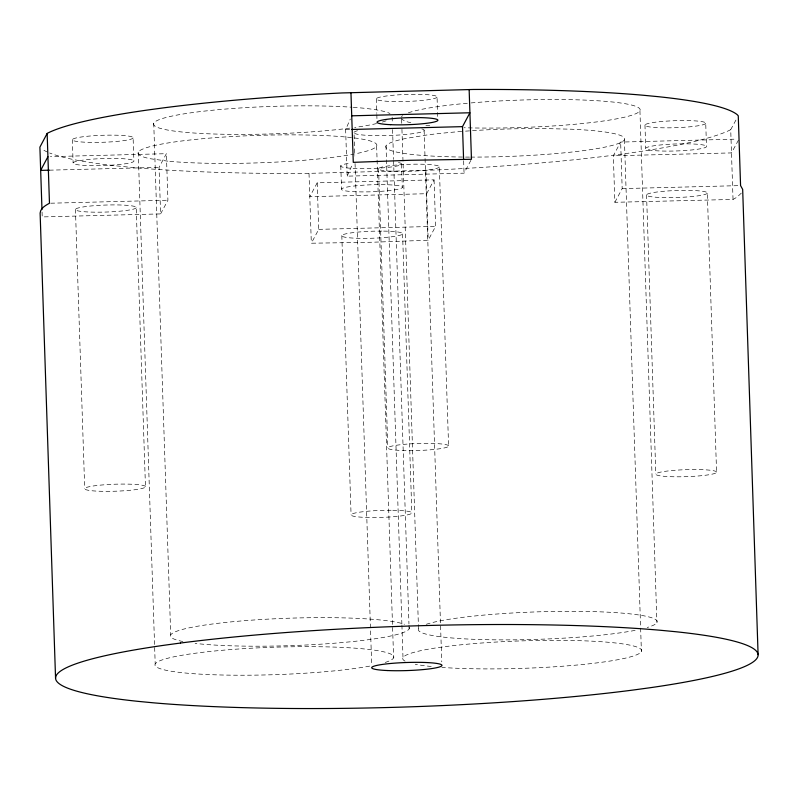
<?xml version="1.0" encoding="UTF-8"?>
<svg xmlns="http://www.w3.org/2000/svg" width="798" height="798" viewBox="0 0 798 798"><rect width="100%" height="100%" fill="white"/><g stroke="black" fill="none" stroke-linecap="round" stroke-linejoin="round"><path stroke-width="0.6" stroke-dasharray="3.99 2.99" d="M470.89 160.358L464.047 173.166L347.18 176.149L345.634 129.625L350.322 119.002M347.18 176.149L352.806 163.41M42.055 212.029L42.214 216.926L160.607 213.904L159.061 167.371L166.373 153.685L50.394 156.647M160.607 213.904L167.919 200.218L166.373 153.685M317.205 182.822L309.784 196.697L426.661 193.705L434.072 179.839L317.205 182.822L318.741 229.355L311.33 243.22L372.526 242.233L428.197 240.228L435.608 226.363L434.072 179.839M741.332 193.106L737.043 197.156L733.033 199.44L614.869 202.303L613.323 155.78L620.645 142.084L736.534 139.131M614.869 202.303L622.181 188.617L620.645 142.084M733.033 199.44L730.719 129.655L737.093 117.934M738.449 140.129L731.487 152.917L613.323 155.78M730.719 129.655L730.11 129.994A351.479 40.399 -1.9 0 1 631.876 152.727L615.448 154.962A351.479 40.399 -1.9 0 1 436.277 169.974L304.816 173.465A351.479 40.399 -1.9 0 1 135.201 167.71L120.458 166.303A351.479 40.399 -1.9 0 1 49.636 152.987M345.634 129.625L350.611 129.495M49.396 170.173L159.061 167.371M50.703 203.211L167.919 200.218M622.181 188.617L739.327 185.625M318.741 229.355L435.608 226.363M705.731 123.421A30.464 3.501 -1.9 0 1 658.51 127.67A30.464 3.501 -1.9 0 1 661.801 121.505A30.464 3.501 -1.9 0 1 705.731 123.421L706.509 146.682A30.464 3.501 -1.9 0 1 659.278 150.932A30.464 3.501 -1.9 0 1 662.579 144.767A30.464 3.501 -1.9 0 1 706.509 146.682M707.327 193.226A30.464 3.501 -1.9 0 1 660.096 197.475A30.464 3.501 -1.9 0 1 663.397 191.311A30.464 3.501 -1.9 0 1 707.327 193.226L716.584 472.396A30.464 3.501 -1.9 0 1 669.362 476.635A30.464 3.501 -1.9 0 1 672.654 470.481A30.464 3.501 -1.9 0 1 716.584 472.396M644.964 124.977L645.732 148.238M646.55 194.782L655.816 473.942M639.936 110.752L656.914 622.55M624.425 139.77L641.402 651.567M463.638 160.927L464.047 173.166M437.055 97.176A30.464 3.501 -1.9 0 1 389.833 101.416A30.464 3.501 -1.9 0 1 393.125 95.251A30.464 3.501 -1.9 0 1 437.055 97.176L437.743 117.984M439.339 167.051A30.464 3.501 -1.9 0 1 392.117 171.291A30.464 3.501 -1.9 0 1 395.409 165.126A30.464 3.501 -1.9 0 1 439.339 167.051L448.596 446.212A30.464 3.501 -1.9 0 1 401.374 450.461A30.464 3.501 -1.9 0 1 404.666 444.296A30.464 3.501 -1.9 0 1 448.596 446.212M425.883 170.443L428.197 240.228M424.137 130.573L441.763 661.901M401.613 119.331L401.773 124.308M401.943 129.286L418.511 628.634M401.544 164.228L402.312 187.49A30.464 3.501 -1.9 0 1 355.09 191.739A30.464 3.501 -1.9 0 1 358.382 185.575A30.464 3.501 -1.9 0 1 402.312 187.49M402.581 233.954L411.848 513.124M392.137 117.077L392.347 123.301M392.556 129.525L393.544 159.42M393.584 160.657L408.955 623.896M408.995 625.143L409.115 628.874M386.023 145.854L401.883 624.036M401.923 625.283L403 657.662M376.287 98.723L376.776 113.416M376.816 114.643L376.975 119.54M378.571 168.597L387.828 447.768M376.626 146.094L393.604 657.901M354.103 134.852L354.801 156.009M355.05 163.47L371.688 664.943M340.766 165.775L341.544 189.036M341.813 235.51L351.07 514.67M309.016 173.435L311.33 243.22M153.735 123.161L170.712 634.969M138.224 152.189L155.201 663.986M136.209 207.779A30.464 3.501 -1.9 0 1 88.987 212.019A30.464 3.501 -1.9 0 1 92.279 205.854A30.464 3.501 -1.9 0 1 136.209 207.779L145.475 486.94A30.464 3.501 -1.9 0 1 98.244 491.189A30.464 3.501 -1.9 0 1 101.546 485.024A30.464 3.501 -1.9 0 1 145.475 486.94M133.116 138.004A30.464 3.501 -1.9 0 1 85.895 142.244A30.464 3.501 -1.9 0 1 89.186 136.089A30.464 3.501 -1.9 0 1 133.116 138.004L133.894 161.266A30.464 3.501 -1.9 0 1 86.663 165.515A30.464 3.501 -1.9 0 1 89.965 159.351A30.464 3.501 -1.9 0 1 133.894 161.266M75.441 209.325L84.708 488.486M72.349 139.55L73.117 162.822M47.471 152.069A351.479 40.399 -1.9 0 1 41.765 148.897M470.71 157.096A119.501 13.736 -1.9 0 0 613.303 145.126A119.501 13.736 -1.9 0 0 571.288 129.206L543.278 128.538A119.501 13.736 -1.9 0 0 464.027 131.261M469.523 157.096A119.501 13.736 -1.9 0 1 405.723 138.473L426.212 135.091A119.501 13.736 -1.9 0 1 462.8 131.361M471.089 102.922A119.501 13.736 -1.9 0 1 640.106 110.343A119.501 13.736 -1.9 0 1 463.967 127.74M429.813 125.685A119.501 13.736 -1.9 0 1 423.409 124.947M410.87 122.782A119.501 13.736 -1.9 0 1 401.294 117.745M401.534 116.837A119.501 13.736 -1.9 0 1 402.631 115.61M408.367 112.817A119.501 13.736 -1.9 0 1 467.588 103.221M386.142 120.797A119.501 13.736 -1.9 0 1 381.334 122.343M376.526 123.57A119.501 13.736 -1.9 0 1 354.651 127.471M349.714 128.139A119.501 13.736 -1.9 0 1 185.355 132.328A119.501 13.736 -1.9 0 1 187.48 113.316A119.501 13.736 -1.9 0 1 352.038 107.231M353.275 107.321A119.501 13.736 -1.9 0 1 390.003 113.565M369.674 666.111A119.501 13.736 -1.9 0 1 168.378 670.739A119.501 13.736 -1.9 0 1 270.392 647.338A119.501 13.736 -1.9 0 1 383.878 662.849M405.125 661.173A119.501 13.736 -1.9 0 1 535.677 640.515A119.501 13.736 -1.9 0 1 630.989 656.724A119.501 13.736 -1.9 0 1 441.863 667.417M431.279 666.5A119.501 13.736 -1.9 0 1 415.239 664.235M409.075 627.078A119.501 13.736 -1.9 0 1 332.088 643.397A119.501 13.736 -1.9 0 1 195.071 643.378M182.951 641.542A119.501 13.736 -1.9 0 1 246.313 620.555A119.501 13.736 -1.9 0 1 404.486 624.285M426.252 624.305A119.501 13.736 -1.9 0 1 583.069 611.398A119.501 13.736 -1.9 0 1 647.188 627.507M635.148 630.35A119.501 13.736 -1.9 0 1 493.064 639.806A119.501 13.736 -1.9 0 1 419.608 627.418M421.783 128.917A35.152 4.04 -1.9 0 1 399.01 135.022A35.152 4.04 -1.9 0 1 354.641 133.396M354.023 132.358A35.152 4.04 -1.9 0 1 357.524 130.722M398.421 162.553A30.464 3.501 -1.9 0 1 387.03 167.47A30.464 3.501 -1.9 0 1 346.661 167.879A30.464 3.501 -1.9 0 1 351.01 163.031M381.903 231.091L374.102 231.171A30.464 3.501 -1.9 0 0 343.858 236.936A30.464 3.501 -1.9 0 0 394.252 236.427A30.464 3.501 -1.9 0 0 381.903 231.091M391.16 510.261L383.359 510.341A30.464 3.501 -1.9 0 0 353.115 516.106A30.464 3.501 -1.9 0 0 403.509 515.588A30.464 3.501 -1.9 0 0 391.16 510.261M167.859 161.166L150.463 158.752A119.501 13.736 -1.9 0 1 254.472 135.5A119.501 13.736 -1.9 0 1 366.89 151.051A119.501 13.736 -1.9 0 1 167.859 161.166"/><path stroke-width="1.2" d="M758.1 654.669L742.669 189.395L740.574 185.595L738.26 115.8L737.182 114.643A351.479 40.399 -1.9 0 0 657.702 96.628L642.959 95.221A351.479 40.399 -1.9 0 0 473.334 89.466L341.883 92.957A351.479 40.399 -1.9 0 0 162.702 107.969L146.283 110.204A351.479 40.399 -1.9 0 0 48.05 132.937L47.152 133.446L39.9 147.131L41.975 209.575M47.92 156.707L40.668 170.393L49.396 170.173M463.598 159.7L462.501 126.643L469.912 112.767L351.728 115.82M351.848 129.466L462.501 126.643M469.144 89.506L471.458 159.291L410.262 160.278L353.275 162.343L350.95 92.558M47.152 133.446L49.466 203.241C45.566 205.445 40.449 208.088 40.119 213.126L55.561 678.4M180.458 643.038L164.039 645.273A351.479 40.399 -1.9 0 0 138.204 701.372L152.957 702.779A351.479 40.399 -1.9 0 0 633.203 690.031L649.622 687.796A351.479 40.399 -1.9 0 0 675.447 631.697L660.704 630.29A351.479 40.399 -1.9 0 0 180.458 643.038M387.399 670.539A35.152 4.04 -1.9 0 0 441.893 665.642A35.152 4.04 -1.9 0 0 391.2 663.427A35.152 4.04 -1.9 0 0 387.399 670.539M390.601 124.678A30.464 3.501 -1.9 0 0 437.833 120.438A30.464 3.501 -1.9 0 0 393.903 118.523A30.464 3.501 -1.9 0 0 390.601 124.678"/></g></svg>
